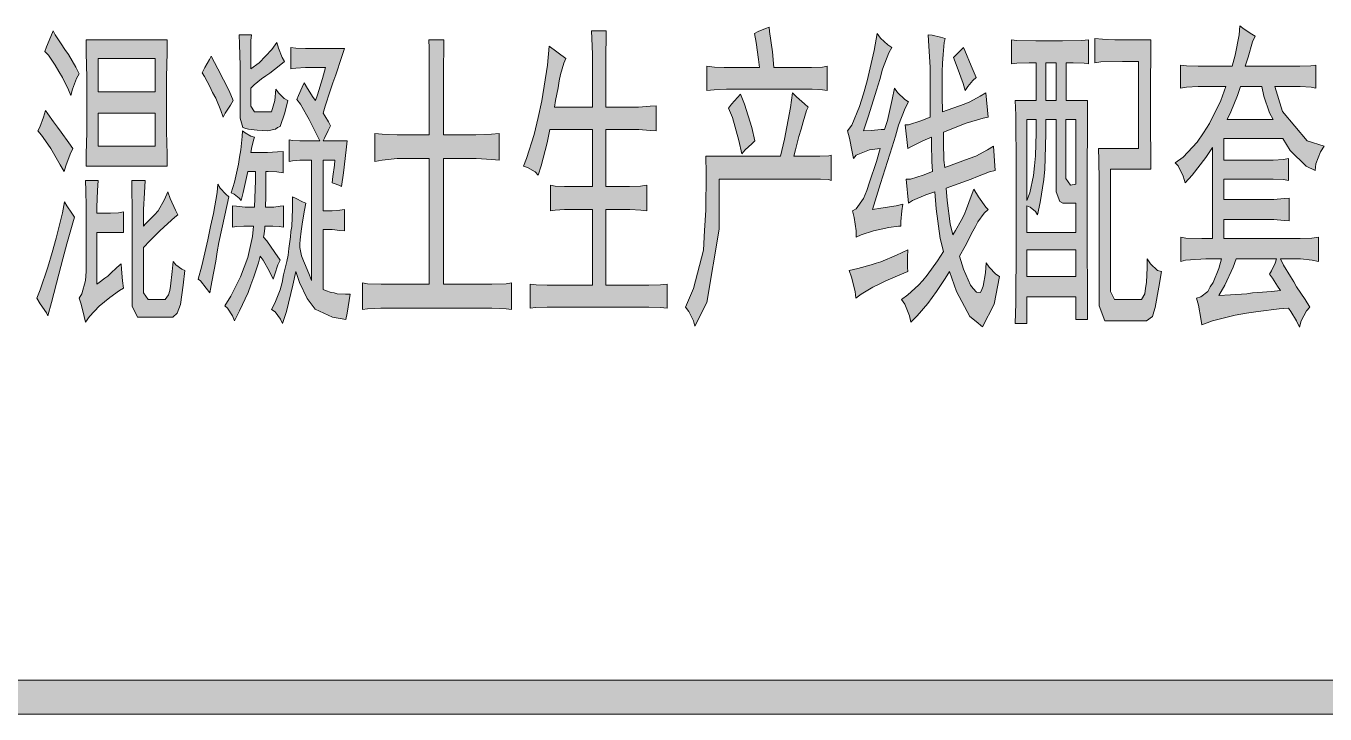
# Model space of a CAD drawing. Header units: millimetres. Extents: x 0 to 586, y 0 to 414.
# Drawn here: x 552.07 to 563.43, y 56.56 to 62.58 of the extents above; entities that cross this region are included whole.
import ezdxf

# ---------------------------------------------------------------- set-up
doc = ezdxf.new("R2010")
doc.units = ezdxf.units.MM

msp = doc.modelspace()

# ---------------------------------------------------------------- hatches: boundary and pattern name
h = msp.add_hatch(color=0)
h.paths.add_polyline_path([(562.818139, 62.491056), (562.796972, 62.441667), (562.758167, 62.307611), (562.733472, 62.226472), (563.160333, 62.226472), (563.209722, 62.226472), (563.304972, 62.23), (563.350833, 62.237056), (563.350833, 62.035972), (563.3085, 62.043028), (563.21325, 62.050083), (563.160333, 62.050083), (562.991, 62.050083), (563.058028, 61.831361), (563.273222, 61.573833), (563.421389, 61.527972), (563.389639, 61.478583), (563.350833, 61.37275), (563.343778, 61.316306), (563.266167, 61.351583), (563.125056, 61.489167), (563.061556, 61.595), (562.5465, 61.595), (562.5465, 61.4045), (562.9275, 61.4045), (562.976889, 61.4045), (563.068611, 61.411556), (563.110944, 61.418611), (563.110944, 61.228111), (563.068611, 61.235167), (562.976889, 61.238694), (562.9275, 61.238694), (562.5465, 61.238694), (562.5465, 61.062306), (562.938083, 61.062306), (562.983944, 61.062306), (563.072139, 61.069361), (563.118, 61.072889), (563.118, 60.875333), (563.072139, 60.878861), (562.983944, 60.885917), (562.938083, 60.885917), (562.5465, 60.885917), (562.5465, 60.720111), (563.167389, 60.720111), (563.21325, 60.720111), (563.315556, 60.723639), (563.372, 60.730694), (563.372, 60.519028), (563.319083, 60.529611), (563.216778, 60.543722), (563.167389, 60.543722), (563.040389, 60.543722), (563.068611, 60.487278), (563.128583, 60.3885), (563.156806, 60.342639), (563.1815, 60.296778), (563.255583, 60.187417), (563.297917, 60.120389), (563.269694, 60.088639), (563.220306, 60.000444), (563.206194, 59.944), (563.1815, 60.000444), (563.132111, 60.081583), (563.110944, 60.109806), (563.029806, 60.106278), (562.846361, 60.081583), (562.744056, 60.067472), (562.645278, 60.049833), (562.447722, 60.000444), (562.352472, 59.965167), (562.345417, 60.021611), (562.32425, 60.138028), (562.306611, 60.198), (562.345417, 60.208583), (562.405389, 60.257972), (562.426556, 60.296778), (562.45125, 60.335583), (562.500639, 60.459056), (562.525333, 60.543722), (562.38775, 60.543722), (562.211361, 60.529611), (562.169028, 60.519028), (562.169028, 60.730694), (562.214889, 60.723639), (562.352472, 60.720111), (562.447722, 60.720111), (562.447722, 61.517389), (562.38775, 61.429194), (562.267806, 61.273972), (562.207833, 61.206944), (562.190194, 61.266917), (562.147861, 61.355111), (562.119639, 61.383333), (562.190194, 61.432722), (562.313667, 61.56325), (562.366583, 61.644389), (562.4195, 61.725528), (562.518278, 61.926611), (562.564139, 62.050083), (562.370111, 62.050083), (562.320722, 62.050083), (562.218417, 62.043028), (562.1655, 62.035972), (562.1655, 62.237056), (562.218417, 62.23), (562.320722, 62.226472), (562.370111, 62.226472), (562.617056, 62.226472), (562.645278, 62.32525), (562.680556, 62.501639), (562.684083, 62.57925), (562.722889, 62.551028), (562.789917, 62.508694)])
h.paths.add_polyline_path([(562.500639, 60.222694), (562.602944, 60.226222), (562.747583, 60.236806), (562.796972, 60.243861), (562.842833, 60.247389), (562.962778, 60.257972), (563.040389, 60.265028), (563.015694, 60.303833), (562.969833, 60.374389), (562.945139, 60.409667), (562.962778, 60.437889), (562.994528, 60.504917), (563.005111, 60.543722), (562.652333, 60.543722), (562.627639, 60.469639), (562.553556, 60.310889)])
h.paths.add_polyline_path([(562.976889, 61.760806), (562.945139, 61.820778), (562.89575, 61.965417), (562.878111, 62.050083), (562.691139, 62.050083), (562.666444, 61.972472), (562.606472, 61.827833), (562.574722, 61.760806)])
h = msp.add_hatch(color=0)
h.dxf.hatch_style = 2
h.paths.add_polyline_path([(552.312417, 62.536917), (552.330056, 62.501639), (552.382972, 62.424028), (552.414722, 62.374639), (552.446472, 62.328778), (552.509972, 62.219417), (552.538194, 62.159444), (552.517028, 62.120639), (552.48175, 62.025389), (552.467639, 61.972472), (552.446472, 62.021861), (552.393556, 62.127694), (552.361806, 62.180611), (552.330056, 62.237056), (552.270083, 62.32525), (552.238333, 62.357), (552.252444, 62.395806), (552.29125, 62.487528)])
h = msp.add_hatch(color=0)
h.paths.add_polyline_path([(553.30725, 62.459306), (553.30725, 62.346417), (553.303722, 62.131222), (553.303722, 62.025389), (553.303722, 61.750222), (553.303722, 61.654972), (553.30725, 61.457417), (553.30725, 61.351583), (552.601694, 61.351583), (552.601694, 61.457417), (552.605222, 61.651444), (552.605222, 61.739639), (552.605222, 62.025389), (552.605222, 62.127694), (552.601694, 62.342889), (552.601694, 62.459306)])
h.paths.add_polyline_path([(553.204944, 61.527972), (553.204944, 61.81725), (552.704, 61.81725), (552.704, 61.527972)])
h.paths.add_polyline_path([(553.204944, 62.004222), (553.204944, 62.2935), (552.704, 62.2935), (552.704, 62.004222)])
h = msp.add_hatch(color=0)
h.dxf.hatch_style = 2
h.paths.add_polyline_path([(554.333833, 62.268806), (554.287972, 62.23), (554.206833, 62.1665), (554.171556, 62.141806), (554.13275, 62.117111), (554.06925, 62.064194), (554.041028, 62.035972), (554.041028, 61.926611), (554.041028, 61.877222), (554.072778, 61.827833), (554.108056, 61.827833), (554.206833, 61.827833), (554.220944, 61.827833), (554.249167, 61.926611), (554.25975, 62.025389), (554.280917, 61.993639), (554.330306, 61.94425), (554.362056, 61.926611), (554.337361, 61.820778), (554.295028, 61.700833), (554.273861, 61.69025), (554.256222, 61.676139), (554.185667, 61.662028), (554.139806, 61.665556), (554.093944, 61.669083), (554.019861, 61.676139), (553.995167, 61.683194), (553.970472, 61.69025), (553.945778, 61.771389), (553.945778, 61.849), (553.945778, 62.127694), (553.945778, 62.23), (553.94225, 62.4205), (553.938722, 62.501639), (554.044556, 62.501639), (554.041028, 62.45225), (554.041028, 62.304083), (554.041028, 62.205306), (554.111583, 62.258222), (554.224472, 62.374639), (554.266806, 62.434611), (554.280917, 62.385222), (554.312667, 62.304083)])
h = msp.add_hatch(color=0)
h.dxf.hatch_style = 2
h.paths.add_polyline_path([(555.600306, 61.62675), (555.600306, 62.113583), (555.600306, 62.215889), (555.600306, 62.385222), (555.596778, 62.459306), (555.727306, 62.459306), (555.727306, 62.385222), (555.723778, 62.215889), (555.723778, 62.113583), (555.723778, 61.62675), (555.935444, 61.62675), (556.006, 61.62675), (556.143583, 61.633806), (556.210611, 61.637333), (556.210611, 61.4045), (556.147111, 61.411556), (556.009528, 61.418611), (555.935444, 61.418611), (555.723778, 61.418611), (555.723778, 60.321472), (556.076556, 60.321472), (556.147111, 60.321472), (556.270583, 60.325), (556.319972, 60.332056), (556.319972, 60.099222), (556.270583, 60.106278), (556.147111, 60.109806), (556.076556, 60.109806), (555.251056, 60.109806), (555.176972, 60.109806), (555.060556, 60.106278), (555.014694, 60.099222), (555.014694, 60.332056), (555.060556, 60.325), (555.1805, 60.321472), (555.251056, 60.321472), (555.600306, 60.321472), (555.600306, 61.418611), (555.385111, 61.418611), (555.318083, 61.418611), (555.187556, 61.4045), (555.124056, 61.393917), (555.124056, 61.637333), (555.187556, 61.633806), (555.318083, 61.62675), (555.385111, 61.62675)])
h = msp.add_hatch(color=0)
h.dxf.hatch_style = 2
h.paths.add_polyline_path([(556.792694, 62.2935), (556.775056, 62.254694), (556.746833, 62.155917), (556.73625, 62.099472), (556.725667, 62.0395), (556.7045, 61.926611), (556.693917, 61.870167), (557.025528, 61.870167), (557.025528, 62.258222), (557.025528, 62.332306), (557.022, 62.469889), (557.018472, 62.536917), (557.145472, 62.536917), (557.145472, 62.473417), (557.141944, 62.335833), (557.141944, 62.258222), (557.141944, 61.870167), (557.385361, 61.870167), (557.427694, 61.870167), (557.53, 61.877222), (557.582917, 61.88075), (557.582917, 61.662028), (557.53, 61.665556), (557.431222, 61.672611), (557.385361, 61.672611), (557.141944, 61.672611), (557.141944, 61.175194), (557.311278, 61.175194), (557.350083, 61.175194), (557.445333, 61.178722), (557.501778, 61.185778), (557.501778, 60.963528), (557.448861, 60.967056), (557.353611, 60.974111), (557.311278, 60.974111), (557.141944, 60.974111), (557.141944, 60.310889), (557.473556, 60.310889), (557.519417, 60.310889), (557.621722, 60.314417), (557.678167, 60.321472), (557.678167, 60.109806), (557.621722, 60.116861), (557.519417, 60.120389), (557.473556, 60.120389), (556.676278, 60.120389), (556.630417, 60.120389), (556.531639, 60.116861), (556.48225, 60.109806), (556.48225, 60.321472), (556.535167, 60.314417), (556.630417, 60.310889), (556.676278, 60.310889), (557.025528, 60.310889), (557.025528, 60.974111), (556.820917, 60.974111), (556.782111, 60.974111), (556.700972, 60.967056), (556.658639, 60.963528), (556.658639, 61.185778), (556.700972, 61.178722), (556.782111, 61.175194), (556.820917, 61.175194), (557.025528, 61.175194), (557.025528, 61.672611), (556.655111, 61.672611), (556.630417, 61.556194), (556.5775, 61.355111), (556.552806, 61.273972), (556.524583, 61.302194), (556.457556, 61.341), (556.422278, 61.351583), (556.4505, 61.418611), (556.517528, 61.630278), (556.552806, 61.778444), (556.584556, 61.923083), (556.633944, 62.237056), (556.648056, 62.402861)])
h = msp.add_hatch(color=0)
h.dxf.hatch_style = 2
h.paths.add_polyline_path([(558.570694, 62.568667), (558.574222, 62.529861), (558.598917, 62.353472), (558.613028, 62.215889), (558.891722, 62.215889), (558.941111, 62.215889), (559.036361, 62.219417), (559.078694, 62.226472), (559.078694, 62.014806), (559.036361, 62.021861), (558.948167, 62.025389), (558.909361, 62.025389), (558.239083, 62.025389), (558.19675, 62.025389), (558.090917, 62.021861), (558.027417, 62.014806), (558.027417, 62.226472), (558.094444, 62.219417), (558.179111, 62.215889), (558.200278, 62.215889), (558.486028, 62.215889), (558.478972, 62.286444), (558.457806, 62.434611), (558.443694, 62.512222), (558.475444, 62.529861), (558.538944, 62.558083)])
h = msp.add_hatch(color=0)
h.dxf.hatch_style = 2
h.paths.add_polyline_path([(559.643139, 62.392278), (559.618444, 62.342889), (559.562, 62.201778), (559.537306, 62.110056), (559.509083, 62.018333), (559.438528, 61.792556), (559.396194, 61.662028), (559.463222, 61.665556), (559.551417, 61.672611), (559.579639, 61.672611), (559.604333, 61.75375), (559.646667, 61.937194), (559.667833, 62.035972), (559.692528, 61.997167), (559.756028, 61.937194), (559.787778, 61.916028), (559.759556, 61.859583), (559.703111, 61.711417), (559.674889, 61.616167), (559.646667, 61.520917), (559.544361, 61.199889), (559.473806, 60.974111), (559.547889, 60.984694), (559.681944, 61.005861), (559.738389, 61.019972), (559.731333, 60.963528), (559.72075, 60.868278), (559.72075, 60.829472), (559.703111, 60.829472), (559.618444, 60.815361), (559.551417, 60.80125), (559.484389, 60.787139), (559.375028, 60.751861), (559.332694, 60.730694), (559.332694, 60.787139), (559.315056, 60.903556), (559.300944, 60.963528), (559.332694, 60.981167), (559.396194, 61.069361), (559.424417, 61.139917), (559.449111, 61.214), (559.509083, 61.393917), (559.540833, 61.506806), (559.449111, 61.496222), (559.332694, 61.450361), (559.308, 61.418611), (559.297417, 61.478583), (559.272722, 61.598528), (559.255083, 61.662028), (559.293889, 61.711417), (559.360917, 61.873694), (559.396194, 61.986583), (559.427944, 62.099472), (559.487917, 62.364056), (559.516139, 62.512222), (559.544361, 62.473417), (559.607861, 62.413444)])
h = msp.add_hatch(color=0)
h.dxf.hatch_style = 2
h.paths.add_polyline_path([(559.978278, 62.138278), (559.978278, 62.219417), (559.967694, 62.402861), (559.960639, 62.501639), (559.995917, 62.498111), (560.07, 62.480472), (560.108806, 62.469889), (560.10175, 62.434611), (560.091167, 62.328778), (560.087639, 62.254694), (560.084111, 62.177083), (560.084111, 61.965417), (560.087639, 61.827833), (560.274611, 61.894861), (560.324, 61.916028), (560.415722, 61.965417), (560.465111, 61.993639), (560.486278, 61.781972), (560.440417, 61.771389), (560.341639, 61.743167), (560.29225, 61.729056), (560.094694, 61.651444), (560.094694, 61.559722), (560.098222, 61.4045), (560.105278, 61.341), (560.320472, 61.418611), (560.376917, 61.439778), (560.479222, 61.496222), (560.532139, 61.527972), (560.54625, 61.316306), (560.496861, 61.302194), (560.391028, 61.263389), (560.338111, 61.238694), (560.119389, 61.161083), (560.126444, 61.051722), (560.154667, 60.847111), (560.175833, 60.751861), (560.200528, 60.790667), (560.249917, 60.878861), (560.274611, 60.92825), (560.295778, 60.981167), (560.338111, 61.090528), (560.359278, 61.1505), (560.401611, 61.083472), (560.465111, 60.995278), (560.486278, 60.974111), (560.451, 60.942361), (560.394556, 60.86475), (560.373389, 60.825944), (560.352222, 60.783611), (560.285194, 60.653083), (560.235806, 60.564889), (560.271083, 60.452), (560.331056, 60.310889), (560.35575, 60.282667), (560.383972, 60.250917), (560.41925, 60.247389), (560.429833, 60.275611), (560.440417, 60.303833), (560.461583, 60.42025), (560.468639, 60.508444), (560.493333, 60.469639), (560.553306, 60.409667), (560.585056, 60.3885), (560.539194, 60.145083), (560.436889, 59.947528), (560.380444, 59.993389), (560.324, 60.03925), (560.207583, 60.257972), (560.147611, 60.430833), (560.108806, 60.370861), (560.034722, 60.257972), (559.995917, 60.205056), (559.957111, 60.152139), (559.865389, 60.042778), (559.808944, 59.989861), (559.798361, 60.042778), (559.756028, 60.145083), (559.727806, 60.187417), (559.78425, 60.226222), (559.875972, 60.310889), (559.914778, 60.353222), (559.953583, 60.399083), (560.041778, 60.526083), (560.094694, 60.607222), (560.066472, 60.720111), (560.031194, 60.981167), (560.020611, 61.129333), (559.939472, 61.101111), (559.823056, 61.051722), (559.787778, 61.030556), (559.770139, 61.238694), (559.805417, 61.238694), (559.918306, 61.273972), (559.999444, 61.305722), (559.992389, 61.393917), (559.988861, 61.545611), (559.988861, 61.605583), (559.914778, 61.573833), (559.808944, 61.520917), (559.78425, 61.506806), (559.759556, 61.714944), (559.787778, 61.714944), (559.897139, 61.750222), (559.978278, 61.781972)])
h = msp.add_hatch(color=0)
h.paths.add_polyline_path([(560.906083, 61.926611), (560.906083, 62.258222), (560.842583, 62.258222), (560.73675, 62.254694), (560.690889, 62.247639), (560.690889, 62.459306), (560.73675, 62.45225), (560.902556, 62.448722), (561.018972, 62.448722), (561.135389, 62.448722), (561.304722, 62.45225), (561.361167, 62.459306), (561.361167, 62.247639), (561.325889, 62.254694), (561.227111, 62.258222), (561.167139, 62.258222), (561.167139, 61.926611), (561.354111, 61.926611), (561.354111, 61.743167), (561.350583, 61.273972), (561.350583, 60.984694), (561.350583, 60.698944), (561.354111, 60.208583), (561.354111, 60.011028), (561.251806, 60.011028), (561.251806, 60.208583), (560.824944, 60.208583), (560.824944, 59.97575), (560.722639, 59.97575), (560.726167, 60.155667), (560.729694, 60.663667), (560.729694, 60.995278), (560.729694, 61.333944), (560.726167, 61.799611), (560.722639, 61.926611)])
h.paths.add_polyline_path([(560.824944, 60.773028), (561.251806, 60.773028), (561.251806, 61.030556), (561.138917, 61.030556), (561.110694, 61.044667), (561.078944, 61.129333), (561.078944, 61.196361), (561.078944, 61.760806), (560.99075, 61.760806), (560.99075, 61.637333), (560.983694, 61.422139), (560.980167, 61.326889), (560.973111, 61.235167), (560.941361, 61.034083), (560.916667, 60.92825), (560.899028, 60.956472), (560.853167, 60.995278), (560.824944, 61.005861)])
h.paths.add_polyline_path([(561.251806, 60.3885), (561.251806, 60.621333), (560.824944, 60.621333), (560.824944, 60.3885)])
h.paths.add_polyline_path([(561.163611, 61.316306), (561.163611, 61.24575), (561.205944, 61.185778), (561.251806, 61.196361), (561.251806, 61.760806), (561.163611, 61.760806)])
h.paths.add_polyline_path([(560.824944, 61.051722), (560.849639, 61.11875), (560.881389, 61.270444), (560.891972, 61.355111), (560.899028, 61.443306), (560.906083, 61.644389), (560.906083, 61.760806), (560.824944, 61.760806)])
h.paths.add_polyline_path([(561.078944, 61.926611), (561.078944, 62.258222), (560.99075, 62.258222), (560.99075, 61.926611)])
h = msp.add_hatch(color=0)
h.dxf.hatch_style = 2
h.paths.add_polyline_path([(561.417611, 62.469889), (561.484639, 62.462833), (561.594, 62.459306), (561.639861, 62.459306), (561.907972, 62.459306), (561.907972, 62.353472), (561.904444, 62.064194), (561.904444, 61.88075), (561.904444, 61.704361), (561.907972, 61.429194), (561.907972, 61.326889), (561.555194, 61.326889), (561.555194, 60.332056), (561.555194, 60.257972), (561.590472, 60.187417), (561.62575, 60.187417), (561.805667, 60.187417), (561.826833, 60.187417), (561.855056, 60.236806), (561.862111, 60.286194), (561.869167, 60.335583), (561.876222, 60.466111), (561.876222, 60.543722), (561.904444, 60.497861), (561.964417, 60.441417), (561.999694, 60.430833), (561.978528, 60.29325), (561.946778, 60.116861), (561.932667, 60.078056), (561.922083, 60.03925), (561.869167, 60.000444), (561.830361, 60.000444), (561.555194, 60.000444), (561.505806, 60.000444), (561.456417, 60.130972), (561.456417, 60.265028), (561.456417, 61.1505), (561.456417, 61.228111), (561.452889, 61.4045), (561.449361, 61.506806), (561.798611, 61.506806), (561.798611, 62.268806), (561.661028, 62.268806), (561.470528, 62.265278), (561.417611, 62.258222)])
h = msp.add_hatch(color=0)
h.dxf.hatch_style = 2
h.paths.add_polyline_path([(554.443194, 61.937194), (554.457306, 61.972472), (554.489056, 62.043028), (554.506694, 62.081833), (554.534917, 62.032444), (554.584306, 61.954833), (554.605472, 61.926611), (554.623111, 61.976), (554.665444, 62.120639), (554.693667, 62.215889), (554.559611, 62.215889), (554.517278, 62.215889), (554.432611, 62.208833), (554.390278, 62.205306), (554.390278, 62.392278), (554.432611, 62.385222), (554.517278, 62.381694), (554.559611, 62.381694), (554.859472, 62.381694), (554.83125, 62.304083), (554.781861, 62.152389), (554.757167, 62.081833), (554.732472, 62.011278), (554.690139, 61.877222), (554.6725, 61.81725), (554.686611, 61.792556), (554.718361, 61.739639), (554.736, 61.704361), (554.714833, 61.665556), (554.683083, 61.598528), (554.6725, 61.573833), (554.880639, 61.573833), (554.873583, 61.496222), (554.848889, 61.295139), (554.83125, 61.175194), (554.810083, 61.185778), (554.76775, 61.199889), (554.750111, 61.206944), (554.757167, 61.263389), (554.771278, 61.362167), (554.774806, 61.4045), (554.6725, 61.4045), (554.6725, 60.963528), (554.721889, 60.963528), (554.750111, 60.963528), (554.817139, 60.967056), (554.859472, 60.974111), (554.859472, 60.787139), (554.817139, 60.790667), (554.750111, 60.797722), (554.721889, 60.797722), (554.6725, 60.797722), (554.6725, 60.275611), (554.693667, 60.265028), (554.743056, 60.247389), (554.76775, 60.243861), (554.795972, 60.236806), (554.866528, 60.233278), (554.908861, 60.233278), (554.898278, 60.176833), (554.880639, 60.067472), (554.870056, 60.011028), (554.753639, 60.032194), (554.601944, 60.10275), (554.566667, 60.148611), (554.531389, 60.194472), (554.464361, 60.335583), (554.432611, 60.430833), (554.407917, 60.310889), (554.351472, 60.081583), (554.316194, 59.97575), (554.298556, 60.014556), (554.252694, 60.078056), (554.220944, 60.099222), (554.249167, 60.155667), (554.295028, 60.272083), (554.312667, 60.335583), (554.326778, 60.402611), (554.355, 60.519028), (554.365583, 60.575472), (554.372639, 60.631917), (554.38675, 60.734222), (554.390278, 60.780083), (554.397333, 60.825944), (554.404389, 60.981167), (554.404389, 61.083472), (554.436139, 61.069361), (554.492583, 61.041139), (554.520806, 61.030556), (554.510222, 60.967056), (554.492583, 60.86475), (554.485528, 60.825944), (554.478472, 60.783611), (554.471417, 60.709528), (554.467889, 60.67425), (554.467889, 60.6425), (554.482, 60.568417), (554.499639, 60.526083), (554.517278, 60.48375), (554.552556, 60.399083), (554.570194, 60.353222), (554.570194, 61.4045), (554.506694, 61.4045), (554.467889, 61.4045), (554.404389, 61.400972), (554.376167, 61.393917), (554.376167, 61.584417), (554.404389, 61.577361), (554.467889, 61.573833), (554.499639, 61.573833), (554.644278, 61.573833), (554.549028, 61.760806), (554.527861, 61.803139), (554.474944, 61.894861)])
h = msp.add_hatch(color=0)
h.dxf.hatch_style = 2
h.paths.add_polyline_path([(560.285194, 62.014806), (560.267556, 62.074778), (560.214639, 62.219417), (560.182889, 62.304083), (560.271083, 62.392278), (560.281667, 62.364056), (560.338111, 62.23), (560.380444, 62.127694), (560.352222, 62.103), (560.306361, 62.050083)])
h = msp.add_hatch(color=0)
h.dxf.hatch_style = 2
h.paths.add_polyline_path([(553.691778, 62.314667), (553.75175, 62.205306), (553.850528, 62.011278), (553.885806, 61.926611), (553.861111, 61.887806), (553.81525, 61.81725), (553.797611, 61.781972), (553.776444, 61.838417), (553.734111, 61.947778), (553.705889, 61.997167), (553.681194, 62.050083), (553.635333, 62.138278), (553.614167, 62.170028), (553.638861, 62.215889), (553.677667, 62.286444)])
h = msp.add_hatch(color=0)
h.dxf.hatch_style = 2
h.paths.add_polyline_path([(558.912889, 61.870167), (558.898778, 61.838417), (558.867028, 61.739639), (558.849389, 61.676139), (558.83175, 61.612639), (558.8, 61.496222), (558.785889, 61.439778), (558.95875, 61.439778), (559.015194, 61.439778), (559.092806, 61.443306), (559.113972, 61.450361), (559.113972, 61.228111), (559.089278, 61.235167), (559.018722, 61.238694), (558.969333, 61.238694), (558.13325, 61.238694), (558.13325, 60.80125), (558.027417, 60.159194), (557.921583, 59.954583), (557.911, 60.000444), (557.868667, 60.081583), (557.840444, 60.120389), (557.911, 60.282667), (557.995667, 60.617806), (558.00625, 60.790667), (558.016833, 60.967056), (558.020361, 61.288083), (558.016833, 61.439778), (558.669472, 61.439778), (558.70475, 61.587944), (558.757667, 61.866639), (558.775306, 61.993639), (558.810583, 61.958361), (558.881139, 61.898389)])
h = msp.add_hatch(color=0)
h.dxf.hatch_style = 2
h.paths.add_polyline_path([(558.320222, 61.983056), (558.3555, 61.894861), (558.419, 61.69025), (558.447222, 61.573833), (558.419, 61.549139), (558.362556, 61.496222), (558.330806, 61.460944), (558.306111, 61.577361), (558.249667, 61.778444), (558.214389, 61.859583), (558.242611, 61.894861), (558.295528, 61.954833)])
h = msp.add_hatch(color=0)
h.dxf.hatch_style = 2
h.paths.add_polyline_path([(552.245389, 61.838417), (552.266556, 61.810194), (552.315944, 61.739639), (552.351222, 61.693778), (552.382972, 61.651444), (552.45, 61.556194), (552.485278, 61.506806), (552.460583, 61.457417), (552.421778, 61.355111), (552.407667, 61.305722), (552.372389, 61.365694), (552.315944, 61.468), (552.29125, 61.506806), (552.266556, 61.545611), (552.210111, 61.623222), (552.178361, 61.662028), (552.196, 61.693778), (552.22775, 61.781972)])
h = msp.add_hatch(color=0)
h.dxf.hatch_style = 2
h.paths.add_polyline_path([(554.150389, 60.730694), (554.178611, 60.698944), (554.249167, 60.596639), (554.295028, 60.529611), (554.277389, 60.490806), (554.249167, 60.409667), (554.235056, 60.363806), (554.203306, 60.430833), (554.146861, 60.529611), (554.122167, 60.564889), (554.108056, 60.508444), (554.065722, 60.384972), (554.041028, 60.314417), (554.016333, 60.247389), (553.94225, 60.088639), (553.896389, 60.000444), (553.87875, 60.042778), (553.836417, 60.109806), (553.811722, 60.130972), (553.864639, 60.215639), (553.949306, 60.384972), (553.981056, 60.469639), (554.012806, 60.554306), (554.055139, 60.73775), (554.062194, 60.829472), (554.012806, 60.829472), (553.977528, 60.829472), (553.914028, 60.825944), (553.87875, 60.818889), (553.87875, 61.005861), (553.914028, 61.002333), (553.991639, 60.995278), (554.033972, 60.995278), (554.072778, 60.995278), (554.076306, 61.072889), (554.079833, 61.228111), (554.079833, 61.305722), (554.012806, 61.305722), (554.002222, 61.252806), (553.974, 61.122278), (553.956361, 61.051722), (553.938722, 61.072889), (553.892861, 61.108167), (553.868167, 61.11875), (553.896389, 61.214), (553.931667, 61.369222), (553.94225, 61.432722), (553.952833, 61.496222), (553.963417, 61.612639), (553.966944, 61.662028), (553.991639, 61.644389), (554.041028, 61.616167), (554.072778, 61.605583), (554.065722, 61.587944), (554.048083, 61.520917), (554.041028, 61.471528), (554.150389, 61.471528), (554.185667, 61.471528), (554.273861, 61.478583), (554.32325, 61.482111), (554.32325, 61.295139), (554.266806, 61.302194), (554.192722, 61.305722), (554.171556, 61.305722), (554.171556, 61.24575), (554.171556, 61.090528), (554.168028, 60.995278), (554.220944, 60.995278), (554.242111, 60.995278), (554.295028, 61.002333), (554.326778, 61.005861), (554.326778, 60.818889), (554.287972, 60.825944), (554.231528, 60.829472), (554.217417, 60.829472), (554.160972, 60.829472), (554.160972, 60.811833), (554.157444, 60.762444)])
h = msp.add_hatch(color=0)
h.dxf.hatch_style = 2
h.paths.add_polyline_path([(552.538194, 60.198), (552.562889, 60.236806), (552.594639, 60.353222), (552.601694, 60.430833), (552.601694, 60.963528), (552.601694, 61.002333), (552.598167, 61.136389), (552.594639, 61.228111), (552.704, 61.228111), (552.700472, 61.139917), (552.693417, 60.995278), (552.693417, 60.942361), (552.781611, 60.942361), (552.813361, 60.942361), (552.883917, 60.945889), (552.92625, 60.952944), (552.92625, 60.773028), (552.693417, 60.773028), (552.693417, 60.321472), (552.714583, 60.335583), (552.763972, 60.374389), (552.788667, 60.392028), (552.813361, 60.413194), (552.869806, 60.466111), (552.905083, 60.497861), (552.908611, 60.452), (552.919194, 60.349694), (552.92625, 60.286194), (552.890972, 60.265028), (552.806306, 60.205056), (552.760444, 60.16625), (552.714583, 60.127444), (552.629917, 60.03925), (552.594639, 59.989861), (552.584056, 60.03925), (552.555833, 60.145083)])
h = msp.add_hatch(color=0)
h.dxf.hatch_style = 2
h.paths.add_polyline_path([(553.11675, 61.228111), (553.109694, 61.11875), (553.102639, 60.974111), (553.102639, 60.942361), (553.102639, 60.829472), (553.120278, 60.847111), (553.166139, 60.8965), (553.197889, 60.92825), (553.229639, 60.963528), (553.286083, 61.062306), (553.314306, 61.129333), (553.335472, 61.069361), (553.381333, 60.967056), (553.4025, 60.92825), (553.374278, 60.907083), (553.314306, 60.850639), (553.279028, 60.818889), (553.24375, 60.787139), (553.155556, 60.698944), (553.102639, 60.6425), (553.102639, 60.296778), (553.102639, 60.243861), (553.141444, 60.187417), (553.176722, 60.187417), (553.264917, 60.187417), (553.289611, 60.187417), (553.321361, 60.226222), (553.331944, 60.265028), (553.339, 60.303833), (553.353111, 60.430833), (553.360167, 60.519028), (553.384861, 60.490806), (553.437778, 60.452), (553.462472, 60.441417), (553.448361, 60.310889), (553.423667, 60.141556), (553.409556, 60.106278), (553.395444, 60.067472), (553.356639, 60.032194), (553.331944, 60.032194), (553.099111, 60.032194), (553.049722, 60.032194), (553.003861, 60.127444), (553.003861, 60.222694), (553.003861, 60.942361), (553.003861, 60.995278), (553.000333, 61.139917), (553.000333, 61.228111)])
h = msp.add_hatch(color=0)
h.dxf.hatch_style = 2
h.paths.add_polyline_path([(553.578889, 60.363806), (553.610639, 60.480222), (553.663556, 60.709528), (553.68825, 60.825944), (553.712944, 60.938833), (553.744694, 61.122278), (553.75175, 61.196361), (553.772917, 61.161083), (553.822306, 61.108167), (553.847, 61.083472), (553.811722, 60.924722), (553.758806, 60.684833), (553.744694, 60.603694), (553.734111, 60.522556), (553.698833, 60.342639), (553.681194, 60.243861), (553.649444, 60.286194), (553.600056, 60.349694)])
h = msp.add_hatch(color=0)
h.dxf.hatch_style = 2
h.paths.add_polyline_path([(552.499389, 60.907083), (552.485278, 60.857694), (552.432361, 60.67425), (552.397083, 60.543722), (552.361806, 60.409667), (552.298306, 60.159194), (552.266556, 60.042778), (552.252444, 60.071), (552.199528, 60.148611), (552.167778, 60.198), (552.199528, 60.272083), (552.266556, 60.469639), (552.301833, 60.596639), (552.337111, 60.723639), (552.393556, 60.945889), (552.411194, 61.041139), (552.432361, 61.005861), (552.474694, 60.942361)])
h = msp.add_hatch(color=0)
h.dxf.hatch_style = 2
h.paths.add_polyline_path([(559.78425, 60.621333), (559.780722, 60.557833), (559.780722, 60.466111), (559.78425, 60.430833), (559.713694, 60.402611), (559.590222, 60.349694), (559.533778, 60.321472), (559.477333, 60.29325), (559.375028, 60.233278), (559.329167, 60.198), (559.322111, 60.257972), (559.290361, 60.381444), (559.269194, 60.441417), (559.346806, 60.459056), (559.463222, 60.490806), (559.505556, 60.504917), (559.547889, 60.5155), (559.685472, 60.575472)])
h = msp.add_hatch(color=0)
h.dxf.hatch_style = 2
h.paths.add_polyline_path([(541.390417, 56.560861), (541.390417, 56.857194), (575.772139, 56.857194), (575.772139, 56.560861)])

# ---------------------------------------------------------------- linework, layer by layer
at = {"color": 0, "lineweight": 0}
for points in [[(562.818139, 62.491056), (562.796972, 62.441667), (562.758167, 62.307611), (562.733472, 62.226472), (563.160333, 62.226472), (563.209722, 62.226472), (563.304972, 62.23), (563.350833, 62.237056), (563.350833, 62.035972), (563.3085, 62.043028), (563.21325, 62.050083), (563.160333, 62.050083), (562.991, 62.050083), (563.058028, 61.831361), (563.273222, 61.573833), (563.421389, 61.527972), (563.389639, 61.478583), (563.350833, 61.37275), (563.343778, 61.316306), (563.266167, 61.351583), (563.125056, 61.489167), (563.061556, 61.595), (562.5465, 61.595), (562.5465, 61.4045), (562.9275, 61.4045), (562.976889, 61.4045), (563.068611, 61.411556), (563.110944, 61.418611), (563.110944, 61.228111), (563.068611, 61.235167), (562.976889, 61.238694), (562.9275, 61.238694), (562.5465, 61.238694), (562.5465, 61.062306), (562.938083, 61.062306), (562.983944, 61.062306), (563.072139, 61.069361), (563.118, 61.072889), (563.118, 60.875333), (563.072139, 60.878861), (562.983944, 60.885917), (562.938083, 60.885917), (562.5465, 60.885917), (562.5465, 60.720111), (563.167389, 60.720111), (563.21325, 60.720111), (563.315556, 60.723639), (563.372, 60.730694), (563.372, 60.519028), (563.319083, 60.529611), (563.216778, 60.543722), (563.167389, 60.543722), (563.040389, 60.543722), (563.068611, 60.487278), (563.128583, 60.3885), (563.156806, 60.342639), (563.1815, 60.296778), (563.255583, 60.187417), (563.297917, 60.120389), (563.269694, 60.088639), (563.220306, 60.000444), (563.206194, 59.944), (563.1815, 60.000444), (563.132111, 60.081583), (563.110944, 60.109806), (563.029806, 60.106278), (562.846361, 60.081583), (562.744056, 60.067472), (562.645278, 60.049833), (562.447722, 60.000444), (562.352472, 59.965167), (562.345417, 60.021611), (562.32425, 60.138028), (562.306611, 60.198), (562.345417, 60.208583), (562.405389, 60.257972), (562.426556, 60.296778), (562.45125, 60.335583), (562.500639, 60.459056), (562.525333, 60.543722), (562.38775, 60.543722), (562.211361, 60.529611), (562.169028, 60.519028), (562.169028, 60.730694), (562.214889, 60.723639), (562.352472, 60.720111), (562.447722, 60.720111), (562.447722, 61.517389), (562.38775, 61.429194), (562.267806, 61.273972), (562.207833, 61.206944), (562.190194, 61.266917), (562.147861, 61.355111), (562.119639, 61.383333), (562.190194, 61.432722), (562.313667, 61.56325), (562.366583, 61.644389), (562.4195, 61.725528), (562.518278, 61.926611), (562.564139, 62.050083), (562.370111, 62.050083), (562.320722, 62.050083), (562.218417, 62.043028), (562.1655, 62.035972), (562.1655, 62.237056), (562.218417, 62.23), (562.320722, 62.226472), (562.370111, 62.226472), (562.617056, 62.226472), (562.645278, 62.32525), (562.680556, 62.501639), (562.684083, 62.57925), (562.722889, 62.551028), (562.789917, 62.508694)], [(552.312417, 62.536917), (552.330056, 62.501639), (552.382972, 62.424028), (552.414722, 62.374639), (552.446472, 62.328778), (552.509972, 62.219417), (552.538194, 62.159444), (552.517028, 62.120639), (552.48175, 62.025389), (552.467639, 61.972472), (552.446472, 62.021861), (552.393556, 62.127694), (552.361806, 62.180611), (552.330056, 62.237056), (552.270083, 62.32525), (552.238333, 62.357), (552.252444, 62.395806), (552.29125, 62.487528)], [(553.30725, 62.459306), (553.30725, 62.346417), (553.303722, 62.131222), (553.303722, 62.025389), (553.303722, 61.750222), (553.303722, 61.654972), (553.30725, 61.457417), (553.30725, 61.351583), (552.601694, 61.351583), (552.601694, 61.457417), (552.605222, 61.651444), (552.605222, 61.739639), (552.605222, 62.025389), (552.605222, 62.127694), (552.601694, 62.342889), (552.601694, 62.459306)], [(554.333833, 62.268806), (554.287972, 62.23), (554.206833, 62.1665), (554.171556, 62.141806), (554.13275, 62.117111), (554.06925, 62.064194), (554.041028, 62.035972), (554.041028, 61.926611), (554.041028, 61.877222), (554.072778, 61.827833), (554.108056, 61.827833), (554.206833, 61.827833), (554.220944, 61.827833), (554.249167, 61.926611), (554.25975, 62.025389), (554.280917, 61.993639), (554.330306, 61.94425), (554.362056, 61.926611), (554.337361, 61.820778), (554.295028, 61.700833), (554.273861, 61.69025), (554.256222, 61.676139), (554.185667, 61.662028), (554.139806, 61.665556), (554.093944, 61.669083), (554.019861, 61.676139), (553.995167, 61.683194), (553.970472, 61.69025), (553.945778, 61.771389), (553.945778, 61.849), (553.945778, 62.127694), (553.945778, 62.23), (553.94225, 62.4205), (553.938722, 62.501639), (554.044556, 62.501639), (554.041028, 62.45225), (554.041028, 62.304083), (554.041028, 62.205306), (554.111583, 62.258222), (554.224472, 62.374639), (554.266806, 62.434611), (554.280917, 62.385222), (554.312667, 62.304083)], [(555.600306, 61.62675), (555.600306, 62.113583), (555.600306, 62.215889), (555.600306, 62.385222), (555.596778, 62.459306), (555.727306, 62.459306), (555.727306, 62.385222), (555.723778, 62.215889), (555.723778, 62.113583), (555.723778, 61.62675), (555.935444, 61.62675), (556.006, 61.62675), (556.143583, 61.633806), (556.210611, 61.637333), (556.210611, 61.4045), (556.147111, 61.411556), (556.009528, 61.418611), (555.935444, 61.418611), (555.723778, 61.418611), (555.723778, 60.321472), (556.076556, 60.321472), (556.147111, 60.321472), (556.270583, 60.325), (556.319972, 60.332056), (556.319972, 60.099222), (556.270583, 60.106278), (556.147111, 60.109806), (556.076556, 60.109806), (555.251056, 60.109806), (555.176972, 60.109806), (555.060556, 60.106278), (555.014694, 60.099222), (555.014694, 60.332056), (555.060556, 60.325), (555.1805, 60.321472), (555.251056, 60.321472), (555.600306, 60.321472), (555.600306, 61.418611), (555.385111, 61.418611), (555.318083, 61.418611), (555.187556, 61.4045), (555.124056, 61.393917), (555.124056, 61.637333), (555.187556, 61.633806), (555.318083, 61.62675), (555.385111, 61.62675)], [(556.792694, 62.2935), (556.775056, 62.254694), (556.746833, 62.155917), (556.73625, 62.099472), (556.725667, 62.0395), (556.7045, 61.926611), (556.693917, 61.870167), (557.025528, 61.870167), (557.025528, 62.258222), (557.025528, 62.332306), (557.022, 62.469889), (557.018472, 62.536917), (557.145472, 62.536917), (557.145472, 62.473417), (557.141944, 62.335833), (557.141944, 62.258222), (557.141944, 61.870167), (557.385361, 61.870167), (557.427694, 61.870167), (557.53, 61.877222), (557.582917, 61.88075), (557.582917, 61.662028), (557.53, 61.665556), (557.431222, 61.672611), (557.385361, 61.672611), (557.141944, 61.672611), (557.141944, 61.175194), (557.311278, 61.175194), (557.350083, 61.175194), (557.445333, 61.178722), (557.501778, 61.185778), (557.501778, 60.963528), (557.448861, 60.967056), (557.353611, 60.974111), (557.311278, 60.974111), (557.141944, 60.974111), (557.141944, 60.310889), (557.473556, 60.310889), (557.519417, 60.310889), (557.621722, 60.314417), (557.678167, 60.321472), (557.678167, 60.109806), (557.621722, 60.116861), (557.519417, 60.120389), (557.473556, 60.120389), (556.676278, 60.120389), (556.630417, 60.120389), (556.531639, 60.116861), (556.48225, 60.109806), (556.48225, 60.321472), (556.535167, 60.314417), (556.630417, 60.310889), (556.676278, 60.310889), (557.025528, 60.310889), (557.025528, 60.974111), (556.820917, 60.974111), (556.782111, 60.974111), (556.700972, 60.967056), (556.658639, 60.963528), (556.658639, 61.185778), (556.700972, 61.178722), (556.782111, 61.175194), (556.820917, 61.175194), (557.025528, 61.175194), (557.025528, 61.672611), (556.655111, 61.672611), (556.630417, 61.556194), (556.5775, 61.355111), (556.552806, 61.273972), (556.524583, 61.302194), (556.457556, 61.341), (556.422278, 61.351583), (556.4505, 61.418611), (556.517528, 61.630278), (556.552806, 61.778444), (556.584556, 61.923083), (556.633944, 62.237056), (556.648056, 62.402861)], [(558.570694, 62.568667), (558.574222, 62.529861), (558.598917, 62.353472), (558.613028, 62.215889), (558.891722, 62.215889), (558.941111, 62.215889), (559.036361, 62.219417), (559.078694, 62.226472), (559.078694, 62.014806), (559.036361, 62.021861), (558.948167, 62.025389), (558.909361, 62.025389), (558.239083, 62.025389), (558.19675, 62.025389), (558.090917, 62.021861), (558.027417, 62.014806), (558.027417, 62.226472), (558.094444, 62.219417), (558.179111, 62.215889), (558.200278, 62.215889), (558.486028, 62.215889), (558.478972, 62.286444), (558.457806, 62.434611), (558.443694, 62.512222), (558.475444, 62.529861), (558.538944, 62.558083)], [(559.643139, 62.392278), (559.618444, 62.342889), (559.562, 62.201778), (559.537306, 62.110056), (559.509083, 62.018333), (559.438528, 61.792556), (559.396194, 61.662028), (559.463222, 61.665556), (559.551417, 61.672611), (559.579639, 61.672611), (559.604333, 61.75375), (559.646667, 61.937194), (559.667833, 62.035972), (559.692528, 61.997167), (559.756028, 61.937194), (559.787778, 61.916028), (559.759556, 61.859583), (559.703111, 61.711417), (559.674889, 61.616167), (559.646667, 61.520917), (559.544361, 61.199889), (559.473806, 60.974111), (559.547889, 60.984694), (559.681944, 61.005861), (559.738389, 61.019972), (559.731333, 60.963528), (559.72075, 60.868278), (559.72075, 60.829472), (559.703111, 60.829472), (559.618444, 60.815361), (559.551417, 60.80125), (559.484389, 60.787139), (559.375028, 60.751861), (559.332694, 60.730694), (559.332694, 60.787139), (559.315056, 60.903556), (559.300944, 60.963528), (559.332694, 60.981167), (559.396194, 61.069361), (559.424417, 61.139917), (559.449111, 61.214), (559.509083, 61.393917), (559.540833, 61.506806), (559.449111, 61.496222), (559.332694, 61.450361), (559.308, 61.418611), (559.297417, 61.478583), (559.272722, 61.598528), (559.255083, 61.662028), (559.293889, 61.711417), (559.360917, 61.873694), (559.396194, 61.986583), (559.427944, 62.099472), (559.487917, 62.364056), (559.516139, 62.512222), (559.544361, 62.473417), (559.607861, 62.413444)], [(559.978278, 62.138278), (559.978278, 62.219417), (559.967694, 62.402861), (559.960639, 62.501639), (559.995917, 62.498111), (560.07, 62.480472), (560.108806, 62.469889), (560.10175, 62.434611), (560.091167, 62.328778), (560.087639, 62.254694), (560.084111, 62.177083), (560.084111, 61.965417), (560.087639, 61.827833), (560.274611, 61.894861), (560.324, 61.916028), (560.415722, 61.965417), (560.465111, 61.993639), (560.486278, 61.781972), (560.440417, 61.771389), (560.341639, 61.743167), (560.29225, 61.729056), (560.094694, 61.651444), (560.094694, 61.559722), (560.098222, 61.4045), (560.105278, 61.341), (560.320472, 61.418611), (560.376917, 61.439778), (560.479222, 61.496222), (560.532139, 61.527972), (560.54625, 61.316306), (560.496861, 61.302194), (560.391028, 61.263389), (560.338111, 61.238694), (560.119389, 61.161083), (560.126444, 61.051722), (560.154667, 60.847111), (560.175833, 60.751861), (560.200528, 60.790667), (560.249917, 60.878861), (560.274611, 60.92825), (560.295778, 60.981167), (560.338111, 61.090528), (560.359278, 61.1505), (560.401611, 61.083472), (560.465111, 60.995278), (560.486278, 60.974111), (560.451, 60.942361), (560.394556, 60.86475), (560.373389, 60.825944), (560.352222, 60.783611), (560.285194, 60.653083), (560.235806, 60.564889), (560.271083, 60.452), (560.331056, 60.310889), (560.35575, 60.282667), (560.383972, 60.250917), (560.41925, 60.247389), (560.429833, 60.275611), (560.440417, 60.303833), (560.461583, 60.42025), (560.468639, 60.508444), (560.493333, 60.469639), (560.553306, 60.409667), (560.585056, 60.3885), (560.539194, 60.145083), (560.436889, 59.947528), (560.380444, 59.993389), (560.324, 60.03925), (560.207583, 60.257972), (560.147611, 60.430833), (560.108806, 60.370861), (560.034722, 60.257972), (559.995917, 60.205056), (559.957111, 60.152139), (559.865389, 60.042778), (559.808944, 59.989861), (559.798361, 60.042778), (559.756028, 60.145083), (559.727806, 60.187417), (559.78425, 60.226222), (559.875972, 60.310889), (559.914778, 60.353222), (559.953583, 60.399083), (560.041778, 60.526083), (560.094694, 60.607222), (560.066472, 60.720111), (560.031194, 60.981167), (560.020611, 61.129333), (559.939472, 61.101111), (559.823056, 61.051722), (559.787778, 61.030556), (559.770139, 61.238694), (559.805417, 61.238694), (559.918306, 61.273972), (559.999444, 61.305722), (559.992389, 61.393917), (559.988861, 61.545611), (559.988861, 61.605583), (559.914778, 61.573833), (559.808944, 61.520917), (559.78425, 61.506806), (559.759556, 61.714944), (559.787778, 61.714944), (559.897139, 61.750222), (559.978278, 61.781972)], [(560.906083, 61.926611), (560.906083, 62.258222), (560.842583, 62.258222), (560.73675, 62.254694), (560.690889, 62.247639), (560.690889, 62.459306), (560.73675, 62.45225), (560.902556, 62.448722), (561.018972, 62.448722), (561.135389, 62.448722), (561.304722, 62.45225), (561.361167, 62.459306), (561.361167, 62.247639), (561.325889, 62.254694), (561.227111, 62.258222), (561.167139, 62.258222), (561.167139, 61.926611), (561.354111, 61.926611), (561.354111, 61.743167), (561.350583, 61.273972), (561.350583, 60.984694), (561.350583, 60.698944), (561.354111, 60.208583), (561.354111, 60.011028), (561.251806, 60.011028), (561.251806, 60.208583), (560.824944, 60.208583), (560.824944, 59.97575), (560.722639, 59.97575), (560.726167, 60.155667), (560.729694, 60.663667), (560.729694, 60.995278), (560.729694, 61.333944), (560.726167, 61.799611), (560.722639, 61.926611)], [(561.417611, 62.469889), (561.484639, 62.462833), (561.594, 62.459306), (561.639861, 62.459306), (561.907972, 62.459306), (561.907972, 62.353472), (561.904444, 62.064194), (561.904444, 61.88075), (561.904444, 61.704361), (561.907972, 61.429194), (561.907972, 61.326889), (561.555194, 61.326889), (561.555194, 60.332056), (561.555194, 60.257972), (561.590472, 60.187417), (561.62575, 60.187417), (561.805667, 60.187417), (561.826833, 60.187417), (561.855056, 60.236806), (561.862111, 60.286194), (561.869167, 60.335583), (561.876222, 60.466111), (561.876222, 60.543722), (561.904444, 60.497861), (561.964417, 60.441417), (561.999694, 60.430833), (561.978528, 60.29325), (561.946778, 60.116861), (561.932667, 60.078056), (561.922083, 60.03925), (561.869167, 60.000444), (561.830361, 60.000444), (561.555194, 60.000444), (561.505806, 60.000444), (561.456417, 60.130972), (561.456417, 60.265028), (561.456417, 61.1505), (561.456417, 61.228111), (561.452889, 61.4045), (561.449361, 61.506806), (561.798611, 61.506806), (561.798611, 62.268806), (561.661028, 62.268806), (561.470528, 62.265278), (561.417611, 62.258222)], [(554.443194, 61.937194), (554.457306, 61.972472), (554.489056, 62.043028), (554.506694, 62.081833), (554.534917, 62.032444), (554.584306, 61.954833), (554.605472, 61.926611), (554.623111, 61.976), (554.665444, 62.120639), (554.693667, 62.215889), (554.559611, 62.215889), (554.517278, 62.215889), (554.432611, 62.208833), (554.390278, 62.205306), (554.390278, 62.392278), (554.432611, 62.385222), (554.517278, 62.381694), (554.559611, 62.381694), (554.859472, 62.381694), (554.83125, 62.304083), (554.781861, 62.152389), (554.757167, 62.081833), (554.732472, 62.011278), (554.690139, 61.877222), (554.6725, 61.81725), (554.686611, 61.792556), (554.718361, 61.739639), (554.736, 61.704361), (554.714833, 61.665556), (554.683083, 61.598528), (554.6725, 61.573833), (554.880639, 61.573833), (554.873583, 61.496222), (554.848889, 61.295139), (554.83125, 61.175194), (554.810083, 61.185778), (554.76775, 61.199889), (554.750111, 61.206944), (554.757167, 61.263389), (554.771278, 61.362167), (554.774806, 61.4045), (554.6725, 61.4045), (554.6725, 60.963528), (554.721889, 60.963528), (554.750111, 60.963528), (554.817139, 60.967056), (554.859472, 60.974111), (554.859472, 60.787139), (554.817139, 60.790667), (554.750111, 60.797722), (554.721889, 60.797722), (554.6725, 60.797722), (554.6725, 60.275611), (554.693667, 60.265028), (554.743056, 60.247389), (554.76775, 60.243861), (554.795972, 60.236806), (554.866528, 60.233278), (554.908861, 60.233278), (554.898278, 60.176833), (554.880639, 60.067472), (554.870056, 60.011028), (554.753639, 60.032194), (554.601944, 60.10275), (554.566667, 60.148611), (554.531389, 60.194472), (554.464361, 60.335583), (554.432611, 60.430833), (554.407917, 60.310889), (554.351472, 60.081583), (554.316194, 59.97575), (554.298556, 60.014556), (554.252694, 60.078056), (554.220944, 60.099222), (554.249167, 60.155667), (554.295028, 60.272083), (554.312667, 60.335583), (554.326778, 60.402611), (554.355, 60.519028), (554.365583, 60.575472), (554.372639, 60.631917), (554.38675, 60.734222), (554.390278, 60.780083), (554.397333, 60.825944), (554.404389, 60.981167), (554.404389, 61.083472), (554.436139, 61.069361), (554.492583, 61.041139), (554.520806, 61.030556), (554.510222, 60.967056), (554.492583, 60.86475), (554.485528, 60.825944), (554.478472, 60.783611), (554.471417, 60.709528), (554.467889, 60.67425), (554.467889, 60.6425), (554.482, 60.568417), (554.499639, 60.526083), (554.517278, 60.48375), (554.552556, 60.399083), (554.570194, 60.353222), (554.570194, 61.4045), (554.506694, 61.4045), (554.467889, 61.4045), (554.404389, 61.400972), (554.376167, 61.393917), (554.376167, 61.584417), (554.404389, 61.577361), (554.467889, 61.573833), (554.499639, 61.573833), (554.644278, 61.573833), (554.549028, 61.760806), (554.527861, 61.803139), (554.474944, 61.894861)], [(560.285194, 62.014806), (560.267556, 62.074778), (560.214639, 62.219417), (560.182889, 62.304083), (560.271083, 62.392278), (560.281667, 62.364056), (560.338111, 62.23), (560.380444, 62.127694), (560.352222, 62.103), (560.306361, 62.050083)], [(553.204944, 62.004222), (553.204944, 62.2935), (552.704, 62.2935), (552.704, 62.004222)], [(553.691778, 62.314667), (553.75175, 62.205306), (553.850528, 62.011278), (553.885806, 61.926611), (553.861111, 61.887806), (553.81525, 61.81725), (553.797611, 61.781972), (553.776444, 61.838417), (553.734111, 61.947778), (553.705889, 61.997167), (553.681194, 62.050083), (553.635333, 62.138278), (553.614167, 62.170028), (553.638861, 62.215889), (553.677667, 62.286444)], [(561.078944, 61.926611), (561.078944, 62.258222), (560.99075, 62.258222), (560.99075, 61.926611)], [(562.976889, 61.760806), (562.945139, 61.820778), (562.89575, 61.965417), (562.878111, 62.050083), (562.691139, 62.050083), (562.666444, 61.972472), (562.606472, 61.827833), (562.574722, 61.760806)], [(558.912889, 61.870167), (558.898778, 61.838417), (558.867028, 61.739639), (558.849389, 61.676139), (558.83175, 61.612639), (558.8, 61.496222), (558.785889, 61.439778), (558.95875, 61.439778), (559.015194, 61.439778), (559.092806, 61.443306), (559.113972, 61.450361), (559.113972, 61.228111), (559.089278, 61.235167), (559.018722, 61.238694), (558.969333, 61.238694), (558.13325, 61.238694), (558.13325, 60.80125), (558.027417, 60.159194), (557.921583, 59.954583), (557.911, 60.000444), (557.868667, 60.081583), (557.840444, 60.120389), (557.911, 60.282667), (557.995667, 60.617806), (558.00625, 60.790667), (558.016833, 60.967056), (558.020361, 61.288083), (558.016833, 61.439778), (558.669472, 61.439778), (558.70475, 61.587944), (558.757667, 61.866639), (558.775306, 61.993639), (558.810583, 61.958361), (558.881139, 61.898389)], [(558.320222, 61.983056), (558.3555, 61.894861), (558.419, 61.69025), (558.447222, 61.573833), (558.419, 61.549139), (558.362556, 61.496222), (558.330806, 61.460944), (558.306111, 61.577361), (558.249667, 61.778444), (558.214389, 61.859583), (558.242611, 61.894861), (558.295528, 61.954833)], [(552.245389, 61.838417), (552.266556, 61.810194), (552.315944, 61.739639), (552.351222, 61.693778), (552.382972, 61.651444), (552.45, 61.556194), (552.485278, 61.506806), (552.460583, 61.457417), (552.421778, 61.355111), (552.407667, 61.305722), (552.372389, 61.365694), (552.315944, 61.468), (552.29125, 61.506806), (552.266556, 61.545611), (552.210111, 61.623222), (552.178361, 61.662028), (552.196, 61.693778), (552.22775, 61.781972)], [(553.204944, 61.527972), (553.204944, 61.81725), (552.704, 61.81725), (552.704, 61.527972)], [(560.824944, 60.773028), (561.251806, 60.773028), (561.251806, 61.030556), (561.138917, 61.030556), (561.110694, 61.044667), (561.078944, 61.129333), (561.078944, 61.196361), (561.078944, 61.760806), (560.99075, 61.760806), (560.99075, 61.637333), (560.983694, 61.422139), (560.980167, 61.326889), (560.973111, 61.235167), (560.941361, 61.034083), (560.916667, 60.92825), (560.899028, 60.956472), (560.853167, 60.995278), (560.824944, 61.005861)], [(560.824944, 61.051722), (560.849639, 61.11875), (560.881389, 61.270444), (560.891972, 61.355111), (560.899028, 61.443306), (560.906083, 61.644389), (560.906083, 61.760806), (560.824944, 61.760806)], [(561.163611, 61.316306), (561.163611, 61.24575), (561.205944, 61.185778), (561.251806, 61.196361), (561.251806, 61.760806), (561.163611, 61.760806)], [(554.150389, 60.730694), (554.178611, 60.698944), (554.249167, 60.596639), (554.295028, 60.529611), (554.277389, 60.490806), (554.249167, 60.409667), (554.235056, 60.363806), (554.203306, 60.430833), (554.146861, 60.529611), (554.122167, 60.564889), (554.108056, 60.508444), (554.065722, 60.384972), (554.041028, 60.314417), (554.016333, 60.247389), (553.94225, 60.088639), (553.896389, 60.000444), (553.87875, 60.042778), (553.836417, 60.109806), (553.811722, 60.130972), (553.864639, 60.215639), (553.949306, 60.384972), (553.981056, 60.469639), (554.012806, 60.554306), (554.055139, 60.73775), (554.062194, 60.829472), (554.012806, 60.829472), (553.977528, 60.829472), (553.914028, 60.825944), (553.87875, 60.818889), (553.87875, 61.005861), (553.914028, 61.002333), (553.991639, 60.995278), (554.033972, 60.995278), (554.072778, 60.995278), (554.076306, 61.072889), (554.079833, 61.228111), (554.079833, 61.305722), (554.012806, 61.305722), (554.002222, 61.252806), (553.974, 61.122278), (553.956361, 61.051722), (553.938722, 61.072889), (553.892861, 61.108167), (553.868167, 61.11875), (553.896389, 61.214), (553.931667, 61.369222), (553.94225, 61.432722), (553.952833, 61.496222), (553.963417, 61.612639), (553.966944, 61.662028), (553.991639, 61.644389), (554.041028, 61.616167), (554.072778, 61.605583), (554.065722, 61.587944), (554.048083, 61.520917), (554.041028, 61.471528), (554.150389, 61.471528), (554.185667, 61.471528), (554.273861, 61.478583), (554.32325, 61.482111), (554.32325, 61.295139), (554.266806, 61.302194), (554.192722, 61.305722), (554.171556, 61.305722), (554.171556, 61.24575), (554.171556, 61.090528), (554.168028, 60.995278), (554.220944, 60.995278), (554.242111, 60.995278), (554.295028, 61.002333), (554.326778, 61.005861), (554.326778, 60.818889), (554.287972, 60.825944), (554.231528, 60.829472), (554.217417, 60.829472), (554.160972, 60.829472), (554.160972, 60.811833), (554.157444, 60.762444)], [(552.538194, 60.198), (552.562889, 60.236806), (552.594639, 60.353222), (552.601694, 60.430833), (552.601694, 60.963528), (552.601694, 61.002333), (552.598167, 61.136389), (552.594639, 61.228111), (552.704, 61.228111), (552.700472, 61.139917), (552.693417, 60.995278), (552.693417, 60.942361), (552.781611, 60.942361), (552.813361, 60.942361), (552.883917, 60.945889), (552.92625, 60.952944), (552.92625, 60.773028), (552.693417, 60.773028), (552.693417, 60.321472), (552.714583, 60.335583), (552.763972, 60.374389), (552.788667, 60.392028), (552.813361, 60.413194), (552.869806, 60.466111), (552.905083, 60.497861), (552.908611, 60.452), (552.919194, 60.349694), (552.92625, 60.286194), (552.890972, 60.265028), (552.806306, 60.205056), (552.760444, 60.16625), (552.714583, 60.127444), (552.629917, 60.03925), (552.594639, 59.989861), (552.584056, 60.03925), (552.555833, 60.145083)], [(553.11675, 61.228111), (553.109694, 61.11875), (553.102639, 60.974111), (553.102639, 60.942361), (553.102639, 60.829472), (553.120278, 60.847111), (553.166139, 60.8965), (553.197889, 60.92825), (553.229639, 60.963528), (553.286083, 61.062306), (553.314306, 61.129333), (553.335472, 61.069361), (553.381333, 60.967056), (553.4025, 60.92825), (553.374278, 60.907083), (553.314306, 60.850639), (553.279028, 60.818889), (553.24375, 60.787139), (553.155556, 60.698944), (553.102639, 60.6425), (553.102639, 60.296778), (553.102639, 60.243861), (553.141444, 60.187417), (553.176722, 60.187417), (553.264917, 60.187417), (553.289611, 60.187417), (553.321361, 60.226222), (553.331944, 60.265028), (553.339, 60.303833), (553.353111, 60.430833), (553.360167, 60.519028), (553.384861, 60.490806), (553.437778, 60.452), (553.462472, 60.441417), (553.448361, 60.310889), (553.423667, 60.141556), (553.409556, 60.106278), (553.395444, 60.067472), (553.356639, 60.032194), (553.331944, 60.032194), (553.099111, 60.032194), (553.049722, 60.032194), (553.003861, 60.127444), (553.003861, 60.222694), (553.003861, 60.942361), (553.003861, 60.995278), (553.000333, 61.139917), (553.000333, 61.228111)], [(553.578889, 60.363806), (553.610639, 60.480222), (553.663556, 60.709528), (553.68825, 60.825944), (553.712944, 60.938833), (553.744694, 61.122278), (553.75175, 61.196361), (553.772917, 61.161083), (553.822306, 61.108167), (553.847, 61.083472), (553.811722, 60.924722), (553.758806, 60.684833), (553.744694, 60.603694), (553.734111, 60.522556), (553.698833, 60.342639), (553.681194, 60.243861), (553.649444, 60.286194), (553.600056, 60.349694)], [(552.499389, 60.907083), (552.485278, 60.857694), (552.432361, 60.67425), (552.397083, 60.543722), (552.361806, 60.409667), (552.298306, 60.159194), (552.266556, 60.042778), (552.252444, 60.071), (552.199528, 60.148611), (552.167778, 60.198), (552.199528, 60.272083), (552.266556, 60.469639), (552.301833, 60.596639), (552.337111, 60.723639), (552.393556, 60.945889), (552.411194, 61.041139), (552.432361, 61.005861), (552.474694, 60.942361)], [(559.78425, 60.621333), (559.780722, 60.557833), (559.780722, 60.466111), (559.78425, 60.430833), (559.713694, 60.402611), (559.590222, 60.349694), (559.533778, 60.321472), (559.477333, 60.29325), (559.375028, 60.233278), (559.329167, 60.198), (559.322111, 60.257972), (559.290361, 60.381444), (559.269194, 60.441417), (559.346806, 60.459056), (559.463222, 60.490806), (559.505556, 60.504917), (559.547889, 60.5155), (559.685472, 60.575472)], [(561.251806, 60.3885), (561.251806, 60.621333), (560.824944, 60.621333), (560.824944, 60.3885)], [(562.500639, 60.222694), (562.602944, 60.226222), (562.747583, 60.236806), (562.796972, 60.243861), (562.842833, 60.247389), (562.962778, 60.257972), (563.040389, 60.265028), (563.015694, 60.303833), (562.969833, 60.374389), (562.945139, 60.409667), (562.962778, 60.437889), (562.994528, 60.504917), (563.005111, 60.543722), (562.652333, 60.543722), (562.627639, 60.469639), (562.553556, 60.310889)], [(541.390417, 56.560861), (541.390417, 56.857194), (575.772139, 56.857194), (575.772139, 56.560861)]]:
    msp.add_lwpolyline(points, close=True, dxfattribs=at)

doc.saveas('drawing.dxf')
